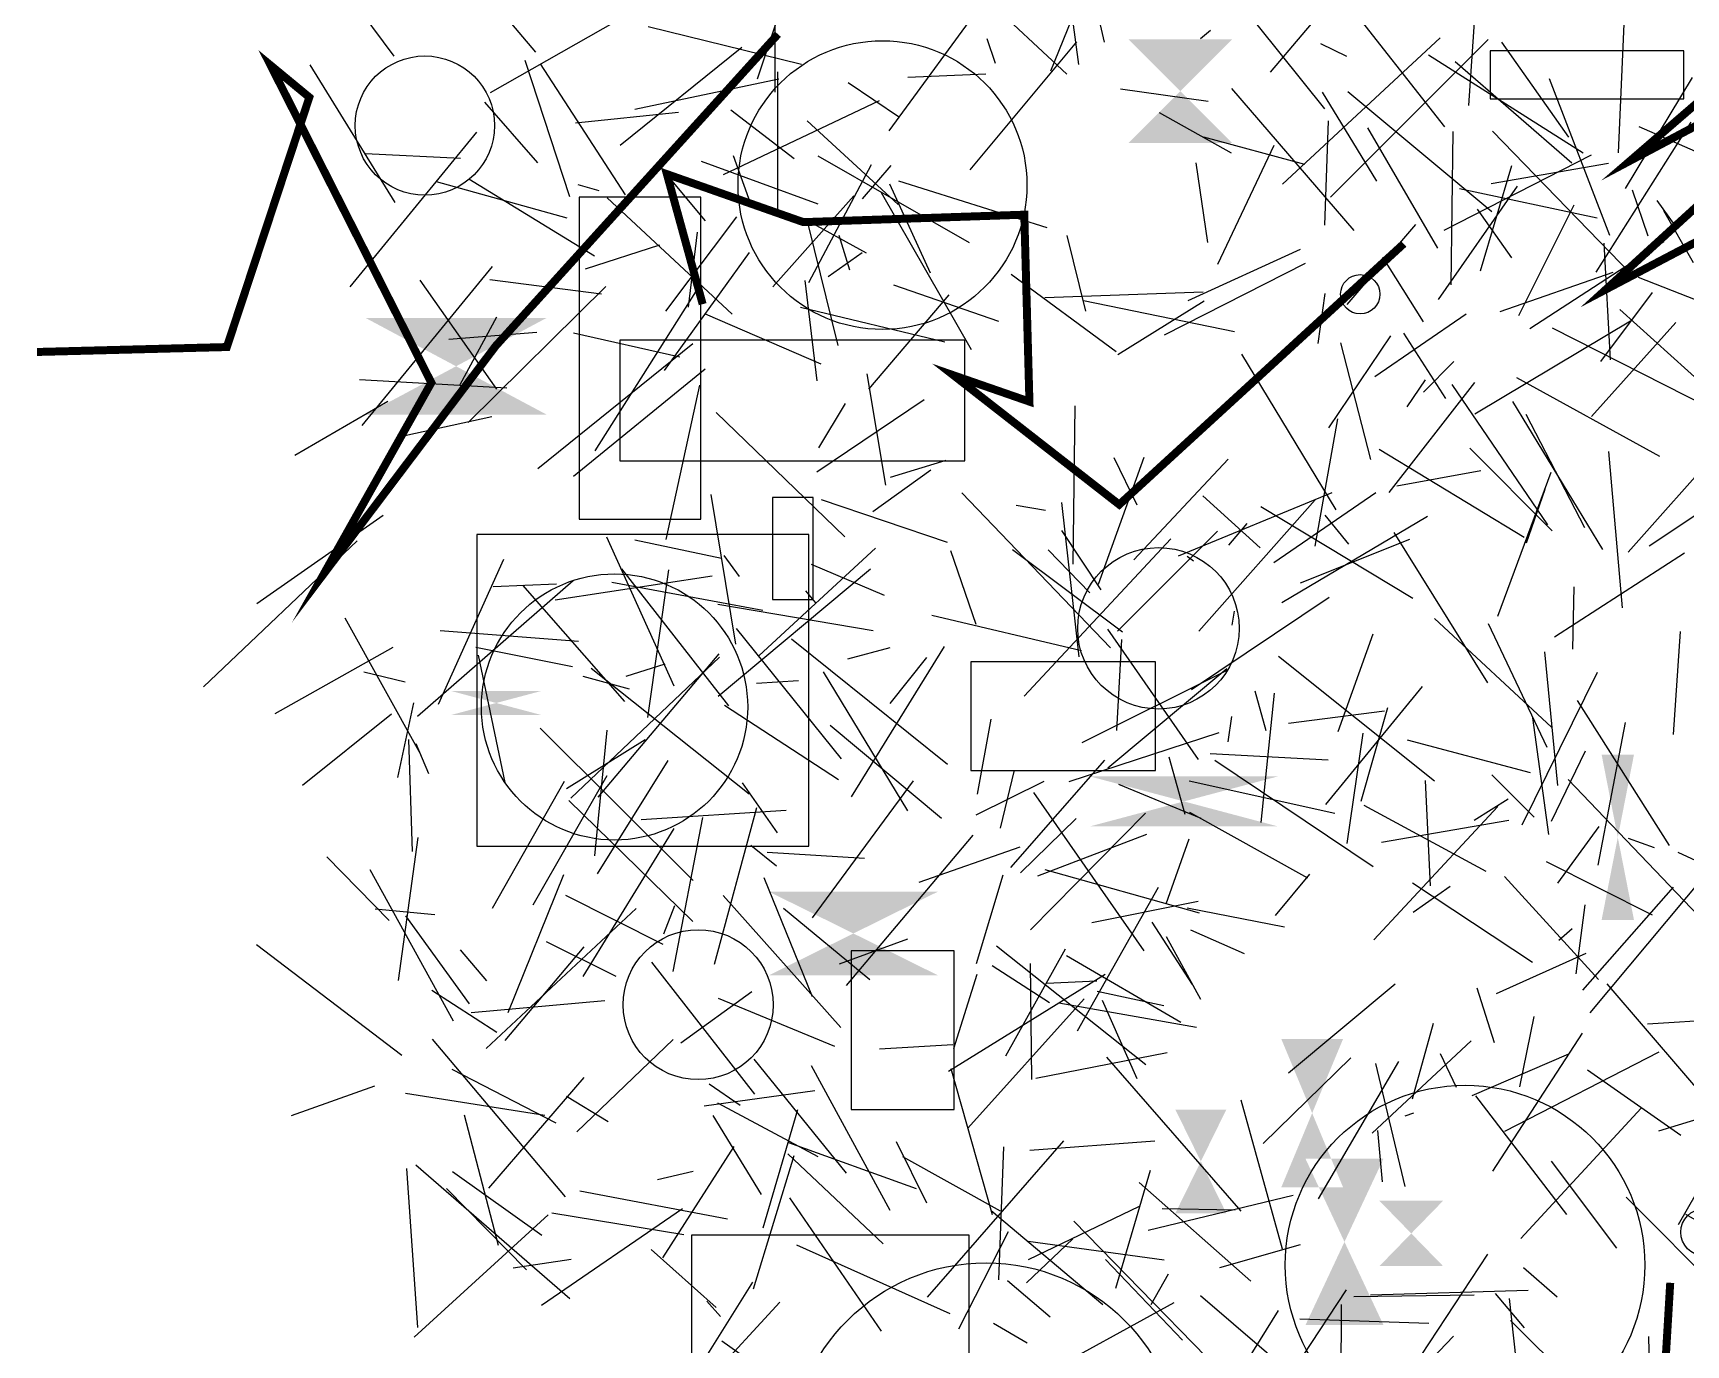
# Model space of a CAD drawing. Extents: x 39652501 to 39653363, y 39457785 to 39458687.
# Drawn here: x 39652506.5 to 39652610.1, y 39458325 to 39458407.3 of the extents above; entities that cross this region are included whole.
import ezdxf

# ---------------------------------------------------------------- set-up
doc = ezdxf.new("R2010")
doc.units = 0
doc.layers.get('0').update_dxf_attribs({"linetype": 'CONTINUOUS'})

msp = doc.modelspace()

# ---------------------------------------------------------------- linework, layer by layer
for p, q in [((39652570.3134, 39458404.9133), (39652573.7762, 39458413.4671)), ((39652562.5899, 39458412.8667), (39652571.3298, 39458404.7062)), ((39652573.6806, 39458406.7169), (39652572.2827, 39458412.7851)), ((39652587.4883, 39458402.5465), (39652580.2375, 39458411.5998)), ((39652590.1336, 39458412.0017), (39652584.0582, 39458404.8471)), ((39652533.8134, 39458411.0619), (39652538.0244, 39458406.0992)), ((39652553.0275, 39458411.1214), (39652553.0164, 39458403.5794)), ((39652572.071, 39458405.3212), (39652571.3222, 39458410.9908)), ((39652587.5027, 39458410.9543), (39652594.9871, 39458401.4031)), ((39652596.5133, 39458402.7394), (39652597.1165, 39458411.3532)), ((39652529.1524, 39458405.8441), (39652526.4029, 39458409.5538)), ((39652560.1772, 39458401.1506), (39652566.5686, 39458409.8813)), ((39652551.9327, 39458404.4307), (39652553.3898, 39458408.8191)), ((39652605.9056, 39458399.7735), (39652606.3147, 39458409.283)), ((39652543.1537, 39458408.088), (39652535.1778, 39458403.5476)), ((39652545.0844, 39458407.6957), (39652554.7024, 39458405.3313)), ((39652579.6989, 39458406.953), (39652580.3367, 39458407.4765)), ((39652550.9614, 39458406.3943), (39652543.3211, 39458400.2474)), ((39652565.2549, 39458398.7158), (39652571.955, 39458406.7418)), ((39652566.8434, 39458405.3905), (39652566.3222, 39458406.9301)), ((39652584.8377, 39458397.8215), (39652594.7232, 39458406.9973)), ((39652587.2201, 39458406.6392), (39652588.8602, 39458405.8355)), ((39652587.855, 39458396.9991), (39652597.7293, 39458406.8875)), ((39652602.7835, 39458400.7635), (39652598.5895, 39458406.72)), ((39652529.2264, 39458396.6691), (39652523.9016, 39458405.3007)), ((39652537.3421, 39458405.5871), (39652540.1609, 39458397.0379)), ((39652543.6656, 39458397.1429), (39652538.3415, 39458405.3671)), ((39652593.9901, 39458405.9343), (39652603.6783, 39458399.7798)), ((39652595.6612, 39458405.5021), (39652602.9788, 39458399.1567)), ((39652544.2543, 39458402.5156), (39652553.2749, 39458404.4172)), ((39652553.1837, 39458404.8527), (39652553.1841, 39458395.7944)), ((39652560.8352, 39458401.9867), (39652557.6219, 39458404.1782)), ((39652566.256, 39458404.7031), (39652561.3583, 39458404.5125)), ((39652601.5564, 39458404.4332), (39652605.3274, 39458394.6156)), ((39652606.3328, 39458397.5426), (39652610.5424, 39458404.5105)), ((39652574.6765, 39458403.7925), (39652580.1732, 39458403.0155)), ((39652581.644, 39458403.807), (39652589.3041, 39458394.9122)), ((39652590.7459, 39458397.9946), (39652587.3393, 39458403.5933)), ((39652597.9638, 39458396.0725), (39652588.945, 39458403.6001)), ((39652538.1615, 39458399.1448), (39652534.8444, 39458402.9555)), ((39652540.5185, 39458401.6658), (39652546.9923, 39458402.3239)), ((39652559.5634, 39458403.0314), (39652549.7802, 39458398.4015)), ((39652554.2382, 39458399.411), (39652550.2698, 39458402.4602)), ((39652581.6392, 39458399.7643), (39652577.1313, 39458402.2942)), ((39652534.3137, 39458401.0796), (39652526.3775, 39458391.3803)), ((39652555.0375, 39458401.7845), (39652560.7584, 39458396.5326)), ((39652587.4941, 39458395.2442), (39652587.7331, 39458401.7764)), ((39652590.1634, 39458401.35), (39652594.5483, 39458393.7936)), ((39652595.4098, 39458391.5001), (39652595.5426, 39458401.1176)), ((39652598.0023, 39458401.131), (39652606.6891, 39458392.1734)), ((39652610.4344, 39458401.7098), (39652604.4814, 39458392.2992)), ((39652607.1696, 39458401.4376), (39652616.3766, 39458397.3955)), ((39652579.8806, 39458400.7801), (39652586.212, 39458399.0772)), ((39652580.7861, 39458392.7892), (39652584.3136, 39458400.2529)), ((39652527.3597, 39458399.7352), (39652533.3162, 39458399.4422)), ((39652548.6741, 39458395.5243), (39652545.8391, 39458398.9303)), ((39652548.4078, 39458399.2498), (39652555.7209, 39458396.5862)), ((39652551.5852, 39458396.3851), (39652550.438, 39458399.5993)), ((39652555.149, 39458391.6507), (39652559.0901, 39458399.0585)), ((39652555.7243, 39458399.5935), (39652565.2101, 39458394.1669)), ((39652558.5176, 39458396.8994), (39652560.3098, 39458398.9922)), ((39652579.4086, 39458399.1458), (39652580.1484, 39458394.1606)), ((39652594.9633, 39458394.9224), (39652604.2119, 39458399.654)), ((39652599.1889, 39458398.9708), (39652597.2295, 39458392.3684)), ((39652597.922, 39458397.8574), (39652605.2791, 39458399.1256)), ((39652531.8039, 39458397.9839), (39652539.9837, 39458395.6981)), ((39652533.8355, 39458398.1583), (39652541.7093, 39458393.3142)), ((39652560.765, 39458398.0257), (39652570.0783, 39458395.1035)), ((39652540.6752, 39458397.7857), (39652541.9873, 39458397.4277)), ((39652542.5107, 39458396.9654), (39652550.3443, 39458389.6566)), ((39652557.9712, 39458397.091), (39652552.8949, 39458391.3727)), ((39652565.353, 39458387.4316), (39652559.7045, 39458397.2755)), ((39652562.7759, 39458392.2258), (39652560.2187, 39458397.8173)), ((39652599.5527, 39458397.6947), (39652594.6017, 39458390.5763)), ((39652595.9366, 39458397.5523), (39652604.5648, 39458395.7133)), ((39652607.7511, 39458394.5453), (39652606.7691, 39458397.4346)), ((39652599.2192, 39458393.188), (39652597.0596, 39458396.2374)), ((39652603.0915, 39458396.4932), (39652599.6298, 39458389.5554)), ((39652609.4424, 39458395.2187), (39652608.3149, 39458396.7915)), ((39652608.7297, 39458396.1655), (39652610.5845, 39458392.8996)), ((39652550.6143, 39458395.7766), (39652546.1715, 39458389.8489)), ((39652548.1584, 39458394.802), (39652547.5942, 39458390.1021)), ((39652558.7627, 39458393.4922), (39652554.8095, 39458395.663)), ((39652556.9878, 39458387.7075), (39652555.1379, 39458395.2392)), ((39652588.8902, 39458390.2684), (39652593.1993, 39458395.2835)), ((39652545.799, 39458393.98), (39652541.1288, 39458392.4752)), ((39652557.7294, 39458392.4147), (39652557.0608, 39458394.5863)), ((39652571.3285, 39458394.5968), (39652572.4883, 39458389.8495)), ((39652578.9213, 39458390.5275), (39652585.962, 39458393.7474)), ((39652600.3462, 39458388.768), (39652608.7501, 39458394.2195)), ((39652604.9871, 39458394.1205), (39652605.3826, 39458386.8018)), ((39652546.1129, 39458386.1279), (39652551.4337, 39458393.5377)), ((39652556.3548, 39458392.0197), (39652558.5026, 39458393.5402)), ((39652577.439, 39458388.3706), (39652586.2835, 39458392.8644)), ((39652591.115, 39458393.2285), (39652593.6613, 39458389.1732)), ((39652607.7444, 39458393.35), (39652607.8499, 39458393.4301)), ((39652535.3124, 39458392.6438), (39652527.1313, 39458382.6737)), ((39652535.5994, 39458384.9713), (39652530.7843, 39458391.7855)), ((39652535.1543, 39458391.8387), (39652542.1668, 39458390.9375)), ((39652555.6748, 39458385.4847), (39652554.9198, 39458391.7757)), ((39652567.8281, 39458392.1756), (39652574.4101, 39458387.3258)), ((39652605.5422, 39458392.2766), (39652598.4632, 39458389.8125)), ((39652614.7999, 39458388.9685), (39652607.1455, 39458391.9714)), ((39652542.4294, 39458391.3952), (39652533.7922, 39458382.865)), ((39652548.0546, 39458391.0655), (39652541.7357, 39458381.0888)), ((39652563.9193, 39458390.8858), (39652558.8927, 39458384.9557)), ((39652567.0515, 39458389.2084), (39652560.4843, 39458391.4919)), ((39652569.9462, 39458390.7098), (39652579.8687, 39458391.0551)), ((39652587.0783, 39458387.8311), (39652587.522, 39458390.9694)), ((39652604.7987, 39458386.6964), (39652608.0249, 39458391.0283)), ((39652555.916, 39458386.5323), (39652548.6703, 39458389.6566)), ((39652554.6376, 39458390.1022), (39652563.6782, 39458387.9258)), ((39652572.3628, 39458390.53), (39652581.8413, 39458388.569)), ((39652574.5169, 39458387.1406), (39652579.9324, 39458390.4953)), ((39652596.361, 39458389.6713), (39652590.6224, 39458385.7262)), ((39652615.2411, 39458381.5954), (39652605.9886, 39458389.9621)), ((39652533.2991, 39458385.2608), (39652535.5978, 39458389.4995)), ((39652596.8872, 39458383.4135), (39652606.7668, 39458389.2985)), ((39652601.7357, 39458388.7979), (39652611.5785, 39458383.8063)), ((39652604.2128, 39458383.2534), (39652609.4928, 39458389.1422)), ((39652538.0938, 39458388.524), (39652532.593, 39458388.072)), ((39652538.1644, 39458379.9915), (39652547.8884, 39458387.8334)), ((39652547.0631, 39458386.963), (39652540.3965, 39458388.4699)), ((39652591.6019, 39458388.2967), (39652587.7137, 39458382.5462)), ((39652588.4678, 39458387.8609), (39652590.3504, 39458380.5561)), ((39652595.0705, 39458384.3744), (39652592.4545, 39458388.4675)), ((39652588.2044, 39458377.3939), (39652582.3015, 39458387.1573)), ((39652595.5713, 39458386.7021), (39652593.6853, 39458384.772)), ((39652536.229, 39458385.0222), (39652526.9851, 39458385.5496)), ((39652540.4007, 39458379.5084), (39652548.6485, 39458386.2278)), ((39652559.9753, 39458378.9344), (39652558.8093, 39458385.9304)), ((39652593.7916, 39458385.5558), (39652592.635, 39458383.8481)), ((39652608.4922, 39458380.7418), (39652599.5328, 39458385.6742)), ((39652546.2138, 39458375.5331), (39652548.3281, 39458385.2186)), ((39652596.8834, 39458385.388), (39652591.505, 39458378.4749)), ((39652601.4627, 39458376.4461), (39652595.4654, 39458385.2557)), ((39652615.1416, 39458384.4738), (39652606.5008, 39458374.7454)), ((39652528.7592, 39458384.1956), (39652522.9353, 39458380.8001)), ((39652557.4079, 39458375.692), (39652549.3373, 39458383.4893)), ((39652555.6526, 39458379.7857), (39652562.3903, 39458384.3082)), ((39652557.429, 39458384.0549), (39652555.7499, 39458381.2804)), ((39652571.8259, 39458383.9251), (39652571.6965, 39458373.9834)), ((39652599.2533, 39458384.1906), (39652604.8952, 39458374.9131)), ((39652600.1016, 39458383.4023), (39652603.7711, 39458376.286)), ((39652535.2773, 39458383.2223), (39652529.8217, 39458382.0354)), ((39652588.2784, 39458383.1008), (39652586.8758, 39458375.1062)), ((39652563.74, 39458380.4776), (39652560.2592, 39458379.4116)), ((39652576.1481, 39458380.6852), (39652573.2882, 39458372.7169)), ((39652574.265, 39458380.6714), (39652575.7193, 39458377.7021)), ((39652575.5195, 39458374.25), (39652581.4354, 39458380.5788)), ((39652590.8987, 39458381.207), (39652599.997, 39458375.6715)), ((39652596.5868, 39458381.2545), (39652601.7374, 39458376.0768)), ((39652606.1458, 39458371.2406), (39652605.2845, 39458381.0498)), ((39652607.8203, 39458375.1267), (39652615.8135, 39458380.4795)), ((39652559.1592, 39458377.2932), (39652562.7914, 39458379.8973)), ((39652597.2631, 39458379.8426), (39652592.008, 39458378.8829)), ((39652598.3368, 39458370.7294), (39652601.6843, 39458379.7512)), ((39652549.0043, 39458378.3505), (39652550.5644, 39458368.9808)), ((39652574.0613, 39458368.7436), (39652564.7514, 39458378.4657)), ((39652587.9391, 39458378.4555), (39652578.3002, 39458374.4897)), ((39652583.4376, 39458375.0077), (39652579.844, 39458378.2626)), ((39652584.2931, 39458374.0827), (39652590.6976, 39458378.4782)), ((39652601.2887, 39458378.67), (39652600.1137, 39458375.3024)), ((39652563.8448, 39458375.3493), (39652555.9532, 39458378.0171)), ((39652569.9837, 39458377.3493), (39652568.1387, 39458377.6658)), ((39652572.1032, 39458368.1671), (39652571.0038, 39458377.8593)), ((39652579.5884, 39458369.7769), (39652586.895, 39458378.0212)), ((39652593.0192, 39458371.8412), (39652583.4916, 39458377.5751)), ((39652528.4656, 39458377.031), (39652520.5437, 39458371.4987)), ((39652582.5985, 39458376.5322), (39652581.4612, 39458375.1696)), ((39652584.7997, 39458371.5884), (39652593.9368, 39458376.993)), ((39652587.4984, 39458377.0557), (39652588.9778, 39458375.2363)), ((39652526.8439, 39458375.4497), (39652517.2016, 39458366.2942)), ((39652546.7035, 39458366.3301), (39652542.5001, 39458375.6715)), ((39652544.2399, 39458375.5053), (39652549.6807, 39458374.3614)), ((39652577.8437, 39458375.5718), (39652568.6416, 39458365.702)), ((39652573.4773, 39458372.3744), (39652571.0161, 39458376.1008)), ((39652580.7567, 39458376.0654), (39652574.4996, 39458369.7912)), ((39652585.9686, 39458372.8245), (39652592.831, 39458375.5507)), ((39652591.8287, 39458375.9759), (39652597.6893, 39458366.5564)), ((39652536.0189, 39458374.2877), (39652531.9253, 39458365.1973)), ((39652549.8295, 39458374.5272), (39652550.7939, 39458373.2097)), ((39652552.0442, 39458368.2533), (39652559.3392, 39458374.9916)), ((39652565.638, 39458370.2049), (39652564.048, 39458374.8323)), ((39652574.8158, 39458369.7323), (39652567.9166, 39458374.8826)), ((39652570.1524, 39458374.8949), (39652572.7718, 39458372.1966)), ((39652578.8689, 39458374.4892), (39652579.2705, 39458374.1922)), ((39652601.889, 39458369.4381), (39652610.0383, 39458374.7058)), ((39652539.253, 39458371.7532), (39652549.0912, 39458373.2592)), ((39652550.1385, 39458365.1126), (39652543.4386, 39458373.6879)), ((39652546.3537, 39458373.6255), (39652545.0502, 39458364.3783)), ((39652549.4796, 39458365.7003), (39652559.012, 39458373.6977)), ((39652559.8946, 39458372.0321), (39652555.3157, 39458373.977)), ((39652540.3897, 39458372.9385), (39652530.6148, 39458364.4436)), ((39652539.3323, 39458372.73), (39652535.359, 39458372.5632)), ((39652537.2157, 39458372.6803), (39652543.5884, 39458365.3823)), ((39652542.8057, 39458372.8505), (39652552.2726, 39458371.1025)), ((39652555.5854, 39458371.5535), (39652554.9663, 39458372.3134)), ((39652603.0934, 39458372.5628), (39652603.0191, 39458368.6559)), ((39652549.4493, 39458371.4831), (39652559.182, 39458369.8288)), ((39652579.127, 39458366.1233), (39652587.7562, 39458371.916)), ((39652581.8155, 39458371.0378), (39652581.6745, 39458370.1694)), ((39652530.8427, 39458362.055), (39652526.0923, 39458370.5946)), ((39652557.1949, 39458361.7877), (39652550.62, 39458369.9562)), ((39652572.244, 39458368.5562), (39652562.868, 39458370.7628)), ((39652594.3765, 39458370.58), (39652601.6931, 39458363.7716)), ((39652597.7288, 39458370.2685), (39652601.4167, 39458362.5154)), ((39652532.0553, 39458369.8202), (39652540.7056, 39458369.165)), ((39652563.8332, 39458361.4301), (39652554.0669, 39458369.2769)), ((39652579.585, 39458361.7382), (39652573.8975, 39458369.918)), ((39652574.7533, 39458369.2634), (39652574.4344, 39458363.5562)), ((39652588.3226, 39458363.4946), (39652590.5273, 39458369.6205)), ((39652609.7639, 39458369.7757), (39652609.3241, 39458363.3162)), ((39652529.0803, 39458368.7658), (39652521.6801, 39458364.6044)), ((39652534.2815, 39458368.7844), (39652540.343, 39458367.5694)), ((39652536.1117, 39458360.2926), (39652534.4435, 39458368.2748)), ((39652549.5512, 39458368.1457), (39652540.2436, 39458359.3208)), ((39652549.5176, 39458368.3702), (39652541.9287, 39458359.3823)), ((39652557.5972, 39458368.0504), (39652560.2489, 39458368.771)), ((39652557.8308, 39458359.4051), (39652563.6564, 39458368.8193)), ((39652560.2483, 39458365.2426), (39652562.5401, 39458368.1276)), ((39652594.3779, 39458360.3833), (39652584.5869, 39458368.2022)), ((39652602.1067, 39458360.1014), (39652601.2898, 39458368.4866)), ((39652527.2505, 39458367.2444), (39652529.844, 39458366.6194)), ((39652540.9924, 39458366.968), (39652543.8821, 39458366.1727)), ((39652541.5028, 39458367.4599), (39652551.4083, 39458359.5784)), ((39652543.7131, 39458366.9728), (39652546.1459, 39458367.7321)), ((39652561.3614, 39458358.5239), (39652556.0773, 39458367.2456)), ((39652581.4387, 39458367.3513), (39652572.2659, 39458362.7739)), ((39652581.3604, 39458367.4311), (39652573.8839, 39458361.1968)), ((39652599.8598, 39458357.6431), (39652604.5798, 39458367.2135)), ((39652551.8779, 39458366.5283), (39652554.511, 39458366.6856)), ((39652583.8159, 39458363.5368), (39652583.1212, 39458366.0213)), ((39652583.5083, 39458357.794), (39652584.3452, 39458365.9063)), ((39652587.5608, 39458358.9221), (39652593.6154, 39458366.3103)), ((39652530.3712, 39458365.2896), (39652529.3687, 39458360.6004)), ((39652557.007, 39458360.4727), (39652549.8586, 39458365.122)), ((39652591.238, 39458364.7695), (39652585.2154, 39458364.0018)), ((39652591.4317, 39458364.983), (39652589.754, 39458359.0968)), ((39652609.0939, 39458356.3524), (39652603.3261, 39458365.4408)), ((39652529.0048, 39458364.5744), (39652523.4178, 39458360.1072)), ((39652547.9036, 39458354.1588), (39652538.3161, 39458363.7073)), ((39652556.4956, 39458363.885), (39652563.4719, 39458358.0566)), ((39652565.7197, 39458359.5612), (39652566.5829, 39458364.2602)), ((39652581.4363, 39458362.8496), (39652581.6669, 39458364.4313)), ((39652600.513, 39458364.3578), (39652601.5107, 39458357.0272)), ((39652604.6199, 39458355.1136), (39652606.3491, 39458364.0532)), ((39652530.0521, 39458362.9899), (39652530.2946, 39458355.9807)), ((39652530.5274, 39458362.7414), (39652531.3053, 39458360.8659)), ((39652544.8964, 39458362.9749), (39652539.9704, 39458359.9081)), ((39652541.7397, 39458355.6917), (39652542.5066, 39458363.5786)), ((39652571.4688, 39458360.353), (39652580.8613, 39458363.4267)), ((39652588.8984, 39458356.4636), (39652589.8864, 39458363.382)), ((39652592.6631, 39458362.9675), (39652600.3615, 39458360.9304)), ((39652546.3123, 39458361.6768), (39652541.8797, 39458354.5737)), ((39652567.8151, 39458354.9685), (39652573.7099, 39458361.7006)), ((39652577.7139, 39458361.91), (39652578.7103, 39458358.3134)), ((39652587.7021, 39458361.6997), (39652580.307, 39458362.1025)), ((39652590.5229, 39458355.0138), (39652580.6045, 39458361.6832)), ((39652601.7093, 39458357.8815), (39652603.8338, 39458362.2898)), ((39652542.4991, 39458360.7232), (39652537.8446, 39458352.6134)), ((39652568.017, 39458361.0626), (39652567.1372, 39458357.4326)), ((39652600.6106, 39458358.126), (39652597.9706, 39458360.7731)), ((39652535.3283, 39458352.4097), (39652539.8295, 39458360.3859)), ((39652553.1933, 39458357.1306), (39652550.9962, 39458360.273)), ((39652555.3835, 39458351.8176), (39652561.7197, 39458360.3962)), ((39652565.6355, 39458358.2622), (39652569.9112, 39458360.3887)), ((39652576.1803, 39458349.7319), (39652569.2513, 39458359.6695)), ((39652574.5606, 39458360.1851), (39652579.7313, 39458358.0535)), ((39652578.9881, 39458360.4063), (39652588.1258, 39458358.3654)), ((39652593.7738, 39458360.4282), (39652594.0938, 39458353.8237)), ((39652602.7541, 39458360.4765), (39652610.9057, 39458351.9385)), ((39652540.1176, 39458359.1629), (39652547.8749, 39458351.5863)), ((39652544.6499, 39458357.9763), (39652553.7323, 39458358.5542)), ((39652551.8668, 39458358.7181), (39652549.2211, 39458348.8846)), ((39652589.9442, 39458358.875), (39652597.5879, 39458354.7408)), ((39652598.3473, 39458358.7886), (39652590.5586, 39458350.4279)), ((39652598.9813, 39458359.2535), (39652596.8486, 39458357.9044)), ((39652548.4934, 39458358.1077), (39652546.6227, 39458348.4508)), ((39652571.9095, 39458358.0323), (39652568.4149, 39458354.6296)), ((39652569.0369, 39458351.0684), (39652576.2532, 39458358.3825)), ((39652579.0049, 39458358.4338), (39652586.3988, 39458354.3094)), ((39652591.0472, 39458356.5642), (39652599.0277, 39458357.9362)), ((39652602.1062, 39458353.9923), (39652604.6935, 39458357.5474)), ((39652529.4364, 39458347.8755), (39652530.659, 39458356.8451)), ((39652546.6982, 39458357.4184), (39652540.9873, 39458348.1312)), ((39652565.4409, 39458356.9921), (39652557.4868, 39458347.5667)), ((39652569.4997, 39458354.4466), (39652576.3363, 39458357.0529)), ((39652577.5414, 39458352.697), (39652578.9961, 39458356.7739)), ((39652608.1596, 39458356.2088), (39652606.5193, 39458356.7761)), ((39652528.8452, 39458351.6429), (39652524.9459, 39458355.6375)), ((39652553.1328, 39458355.0544), (39652551.5167, 39458356.35)), ((39652558.6498, 39458355.5349), (39652552.5377, 39458355.9156)), ((39652562.0602, 39458354.0381), (39652568.3981, 39458356.2565)), ((39652609.6221, 39458355.9284), (39652617.011, 39458352.5174)), ((39652532.8848, 39458345.328), (39652527.6671, 39458354.8202)), ((39652539.7653, 39458354.5156), (39652536.2882, 39458345.8495)), ((39652565.6649, 39458348.9425), (39652567.3428, 39458354.497)), ((39652579.6484, 39458352.1022), (39652569.9588, 39458354.8199)), ((39652584.4089, 39458351.9612), (39652586.5555, 39458354.5483)), ((39652598.7535, 39458354.3956), (39652604.6552, 39458347.9485)), ((39652601.3589, 39458355.3473), (39652608.0187, 39458352.0069)), ((39652604.1229, 39458345.8508), (39652611.3548, 39458354.5051)), ((39652552.3248, 39458354.3331), (39652555.3624, 39458346.8866)), ((39652571.9922, 39458344.7246), (39652577.0667, 39458353.734)), ((39652600.5024, 39458349.0148), (39652592.9977, 39458353.9802)), ((39652595.3411, 39458353.7793), (39652593.0231, 39458352.1537)), ((39652609.3285, 39458353.7244), (39652603.6447, 39458347.2834)), ((39652527.9777, 39458352.3823), (39652531.7106, 39458352.0117)), ((39652534.9197, 39458343.6198), (39652544.3398, 39458352.4049)), ((39652546.022, 39458350.1491), (39652539.9226, 39458353.2072)), ((39652546.0576, 39458350.7976), (39652546.7528, 39458352.5828)), ((39652557.1598, 39458344.9252), (39652549.7726, 39458353.2169)), ((39652558.9689, 39458347.9133), (39652553.5613, 39458352.4006)), ((39652572.8852, 39458351.522), (39652579.5475, 39458352.8464)), ((39652584.9713, 39458351.2209), (39652578.8702, 39458352.4185)), ((39652603.253, 39458348.2893), (39652603.802, 39458352.6208)), ((39652529.8761, 39458351.9392), (39652533.8645, 39458346.4221)), ((39652579.2043, 39458347.6245), (39652576.6641, 39458351.5306)), ((39652543.0715, 39458348.1339), (39652538.7189, 39458350.3054)), ((39652561.3321, 39458350.4812), (39652557.0574, 39458348.9017)), ((39652579.7157, 39458346.6926), (39652577.5635, 39458350.6296)), ((39652582.4605, 39458349.5489), (39652579.1032, 39458351.0431)), ((39652602.1509, 39458350.4165), (39652602.9917, 39458351.1355)), ((39652529.6493, 39458343.1772), (39652520.5317, 39458350.1258)), ((39652533.3029, 39458349.8018), (39652534.9394, 39458347.8688)), ((39652541.0553, 39458349.9828), (39652536.0909, 39458344.1186)), ((39652566.9188, 39458350.0538), (39652576.282, 39458342.6196)), ((39652571.2251, 39458349.843), (39652567.4865, 39458343.136)), ((39652571.3116, 39458349.4429), (39652578.4758, 39458345.266)), ((39652603.8437, 39458349.5743), (39652598.2254, 39458347.0407)), ((39652545.2876, 39458349.0257), (39652551.7463, 39458340.7534)), ((39652573.7335, 39458348.2535), (39652563.9108, 39458342.1856)), ((39652565.6879, 39458348.257), (39652564.2203, 39458343.5905)), ((39652570.2427, 39458346.4768), (39652566.6405, 39458348.7968)), ((39652569.1315, 39458341.6668), (39652569.0556, 39458348.9476)), ((39652531.5175, 39458347.2767), (39652535.5993, 39458344.6505)), ((39652547.1322, 39458343.9811), (39652551.5712, 39458347.1949)), ((39652573.1966, 39458347.8494), (39652570.0475, 39458347.6842)), ((39652577.4126, 39458346.2927), (39652573.2321, 39458347.1964)), ((39652591.8926, 39458347.6455), (39652585.2209, 39458342.0609)), ((39652597.0237, 39458347.4237), (39652598.109, 39458344.0016)), ((39652605.1783, 39458347.6666), (39652612.6078, 39458338.982)), ((39652533.9859, 39458345.8647), (39652542.3604, 39458346.629)), ((39652549.4618, 39458346.7736), (39652556.7524, 39458343.7575)), ((39652565.115, 39458338.6151), (39652572.4179, 39458346.7406)), ((39652570.8142, 39458346.4727), (39652579.4483, 39458344.9469)), ((39652575.7352, 39458341.7172), (39652573.5581, 39458346.6196)), ((39652592.9822, 39458340.4639), (39652594.3095, 39458345.2135)), ((39652600.5851, 39458345.6285), (39652599.6999, 39458341.2192)), ((39652617.4029, 39458345.7331), (39652607.7083, 39458345.1486)), ((39652539.897, 39458334.3257), (39652531.5584, 39458344.2039)), ((39652540.603, 39458338.3844), (39652546.6511, 39458344.1754)), ((39652596.658, 39458344.1063), (39652590.4526, 39458338.3062)), ((39652603.6231, 39458344.5797), (39652598.0098, 39458335.9275)), ((39652559.5759, 39458343.5971), (39652564.1741, 39458343.859)), ((39652569.3843, 39458341.7516), (39652577.6168, 39458343.3667)), ((39652573.806, 39458343.0743), (39652582.2341, 39458333.4178)), ((39652589.131, 39458343.0413), (39652583.6392, 39458337.6529)), ((39652595.7448, 39458341.1641), (39652594.7518, 39458343.2812)), ((39652596.7214, 39458340.6711), (39652602.7954, 39458343.2923)), ((39652608.4345, 39458343.3901), (39652598.7654, 39458338.4103)), ((39652532.7771, 39458342.3259), (39652539.2905, 39458338.9664)), ((39652551.7092, 39458342.9392), (39652557.4956, 39458335.8014)), ((39652560.2589, 39458333.4592), (39652555.3136, 39458342.535)), ((39652564.05, 39458342.3556), (39652566.6385, 39458333.2129)), ((39652592.1128, 39458342.8106), (39652587.0714, 39458334.1843)), ((39652590.6719, 39458342.681), (39652592.5129, 39458334.9713)), ((39652603.9533, 39458342.2879), (39652609.8107, 39458338.18)), ((39652527.9191, 39458341.2577), (39652522.696, 39458339.3911)), ((39652541.0592, 39458341.8075), (39652535.0712, 39458334.8581)), ((39652555.5248, 39458340.9534), (39652548.5919, 39458340.0034)), ((39652548.912, 39458341.4069), (39652550.8526, 39458340.0683)), ((39652616.6291, 39458340.975), (39652608.4148, 39458338.4282)), ((39652538.6042, 39458339.4092), (39652529.8671, 39458340.8045)), ((39652539.9614, 39458340.6283), (39652542.5812, 39458339.0347)), ((39652549.4378, 39458340.2016), (39652555.7075, 39458336.8529)), ((39652584.8367, 39458331.036), (39652582.2534, 39458340.3784)), ((39652596.9358, 39458340.6581), (39652602.6377, 39458333.2054)), ((39652533.5519, 39458339.4594), (39652535.6757, 39458331.296)), ((39652552.1951, 39458334.4705), (39652549.1496, 39458339.4139)), ((39652552.284, 39458332.3713), (39652554.4563, 39458339.8023)), ((39652593.0519, 39458339.5559), (39652592.5131, 39458339.3659)), ((39652607.3296, 39458339.8672), (39652599.7851, 39458331.7105)), ((39652562.599, 39458328.0314), (39652571.1381, 39458337.8248)), ((39652590.7978, 39458338.4746), (39652591.0817, 39458335.2669)), ((39652613.0831, 39458338.5927), (39652609.64, 39458332.5558)), ((39652550.4456, 39458337.4628), (39652545.9797, 39458330.4935)), ((39652554.2084, 39458336.8928), (39652551.6579, 39458328.5208)), ((39652559.8023, 39458331.368), (39652553.835, 39458337.0141)), ((39652553.8729, 39458337.7139), (39652561.8819, 39458334.8289)), ((39652560.6323, 39458337.7883), (39652562.5189, 39458333.945)), ((39652567.1682, 39458333.4188), (39652561.0516, 39458336.8176)), ((39652567.3614, 39458337.4446), (39652567.0442, 39458329.1081)), ((39652576.8402, 39458337.7991), (39652569.0007, 39458337.2184)), ((39652529.9266, 39458336.1003), (39652530.6331, 39458326.1195)), ((39652530.5293, 39458336.3308), (39652540.182, 39458327.9328)), ((39652538.4162, 39458331.8933), (39652532.8242, 39458335.8861)), ((39652545.6577, 39458335.3948), (39652547.9037, 39458335.9256)), ((39652576.5446, 39458335.9623), (39652574.3752, 39458328.5641)), ((39652605.7911, 39458331.0874), (39652601.6911, 39458336.5496)), ((39652532.4398, 39458334.833), (39652537.4613, 39458329.7366)), ((39652582.8537, 39458329.0317), (39652575.8566, 39458335.2245)), ((39652540.7977, 39458334.6938), (39652550.0502, 39458332.93)), ((39652559.7076, 39458325.8875), (39652553.957, 39458334.247)), ((39652568.9244, 39458330.3816), (39652575.8844, 39458333.7257)), ((39652576.4278, 39458332.2239), (39652585.5055, 39458334.4305)), ((39652606.3847, 39458334.302), (39652612.5158, 39458328.1336)), ((39652538.8055, 39458333.1933), (39652530.4167, 39458325.5132)), ((39652538.3936, 39458327.5263), (39652547.2362, 39458333.5804)), ((39652539.0516, 39458333.323), (39652547.3148, 39458331.9446)), ((39652566.5771, 39458333.4657), (39652573.5696, 39458327.5595)), ((39652571.7624, 39458332.7929), (39652580.0764, 39458324.2569)), ((39652581.8693, 39458333.4736), (39652577.2893, 39458333.5661)), ((39652610.1047, 39458333.2202), (39652619.386, 39458327.9425)), ((39652564.5445, 39458326.0339), (39652567.6766, 39458332.1323)), ((39652571.7033, 39458331.6814), (39652568.7975, 39458328.9159)), ((39652545.278, 39458331.0188), (39652549.3502, 39458327.3829)), ((39652554.3804, 39458331.3155), (39652563.9817, 39458327.0033)), ((39652568.8989, 39458331.526), (39652577.4331, 39458330.3569)), ((39652585.9522, 39458331.2993), (39652580.9022, 39458329.8727)), ((39652597.6956, 39458330.7158), (39652591.2149, 39458320.8934)), ((39652536.6216, 39458329.8721), (39652540.2473, 39458330.4048)), ((39652573.7556, 39458330.3892), (39652578.5706, 39458325.3334)), ((39652602.0538, 39458328.0326), (39652599.9516, 39458329.8575)), ((39652546.2623, 39458320.3761), (39652551.636, 39458328.9572)), ((39652570.2744, 39458326.7767), (39652567.5955, 39458329.0458)), ((39652576.608, 39458327.5665), (39652577.6928, 39458329.4828)), ((39652588.8306, 39458328.4805), (39652586.0469, 39458324.2628)), ((39652547.3101, 39458321.1802), (39652553.3402, 39458327.7194)), ((39652549.6247, 39458326.8181), (39652548.7637, 39458327.7751)), ((39652569.3791, 39458322.9186), (39652578.0535, 39458327.6917)), ((39652588.8542, 39458320.2623), (39652579.7013, 39458328.1104)), ((39652588.5249, 39458322.3705), (39652588.5299, 39458327.568)), ((39652596.8454, 39458328.1507), (39652589.311, 39458328.0498)), ((39652590.3518, 39458328.1631), (39652600.2464, 39458328.4732)), ((39652600.0054, 39458326.1102), (39652598.1841, 39458328.2469)), ((39652599.0413, 39458327.937), (39652600.0931, 39458318.5179)), ((39652584.5776, 39458327.1838), (39652580.5751, 39458320.7761)), ((39652594.017, 39458326.384), (39652585.9269, 39458326.6535)), ((39652603.2453, 39458322.4742), (39652599.1271, 39458326.5695)), ((39652568.835, 39458325.1316), (39652566.7251, 39458326.3812)), ((39652590.6454, 39458320.4458), (39652595.5623, 39458325.5726)), ((39652607.7876, 39458325.5609), (39652607.876, 39458321.5779)), ((39652558.2489, 39458319.2328), (39652549.7019, 39458325.2621))]:
    msp.add_line(p, q)
at = {"const_width": 0.5}
for points in [[(39652632.7184, 39458410.1761), (39652631.2684, 39458403.9329), (39652629.8377, 39458388.3925), (39652619.754, 39458398.9219), (39652605.1097, 39458391.2145), (39652624.0832, 39458408.5411), (39652606.6437, 39458399.2925), (39652611.0312, 39458403.0847)], [(39652553.2174, 39458407.219), (39652535.5232, 39458387.6666), (39652524.7804, 39458373.4279), (39652531.4921, 39458385.3675), (39652521.4166, 39458405.2671), (39652523.8444, 39458403.2624), (39652518.674, 39458387.6019), (39652506.7782, 39458387.293)], [(39652592.435, 39458394.0758), (39652574.6084, 39458377.7241), (39652564.2163, 39458385.8336), (39652568.9785, 39458384.1796), (39652568.6561, 39458395.9016), (39652554.8107, 39458395.4342), (39652546.256, 39458398.4452), (39652548.4983, 39458390.2903)], [(39652609.1425, 39458328.926), (39652608.5747, 39458319.4183), (39652591.217, 39458308.5299), (39652607.831, 39458302.77), (39652605.0977, 39458305.5412), (39652588.827, 39458296.6262), (39652600.7686, 39458298.6215), (39652597.2718, 39458297.1954)]]:
    msp.add_lwpolyline(points, dxfattribs=at)
for centre, radius in [((39652559.7696, 39458397.7579), 9.0553), ((39652531.0859, 39458401.4907), 4.3652), ((39652589.7164, 39458390.9121), 1.2318), ((39652577.0646, 39458369.9631), 5.062), ((39652542.9749, 39458365.0336), 8.3438), ((39652548.2156, 39458346.3638), 4.6994), ((39652596.2835, 39458330.0394), 11.2703), ((39652611.2615, 39458332.1004), 1.4631), ((39652566.2574, 39458317.926), 12.2509)]:
    msp.add_circle(centre, radius)
for points in [[(39652575.1845, 39458400.4028), (39652581.6849, 39458400.4028), (39652581.6849, 39458406.9024), (39652575.1845, 39458406.9024)], [(39652527.3577, 39458383.3601), (39652538.7277, 39458383.3601), (39652538.7277, 39458389.4328), (39652527.3577, 39458389.4328)], [(39652532.7031, 39458364.5227), (39652538.4124, 39458364.5227), (39652538.4124, 39458366.0428), (39652532.7031, 39458366.0428)], [(39652604.8424, 39458351.6799), (39652606.8705, 39458351.6799), (39652606.8705, 39458362.0422), (39652604.8424, 39458362.0422)], [(39652572.766, 39458357.5438), (39652584.5565, 39458357.5438), (39652584.5565, 39458360.6786), (39652572.766, 39458360.6786)], [(39652552.6459, 39458348.2046), (39652563.2469, 39458348.2046), (39652563.2469, 39458353.455), (39652552.6459, 39458353.455)], [(39652584.7612, 39458334.9057), (39652588.6398, 39458334.9057), (39652588.6398, 39458344.2227), (39652584.7612, 39458344.2227)], [(39652578.1268, 39458333.2888), (39652581.3185, 39458333.2888), (39652581.3185, 39458339.7843), (39652578.1268, 39458339.7843)], [(39652586.2805, 39458326.2743), (39652591.17, 39458326.2743), (39652591.17, 39458336.7078), (39652586.2805, 39458336.7078)], [(39652590.917, 39458329.9725), (39652594.9051, 39458329.9725), (39652594.9051, 39458334.0673), (39652590.917, 39458334.0673)]]:
    msp.add_solid(points)
for points in [[(39652597.8552, 39458403.1753), (39652609.9892, 39458403.1753), (39652609.9892, 39458406.1709), (39652597.8552, 39458406.1709)], [(39652540.7525, 39458376.8066), (39652548.3827, 39458376.8066), (39652548.3827, 39458397.0086), (39652540.7525, 39458397.0086)], [(39652543.3113, 39458380.4611), (39652564.9327, 39458380.4611), (39652564.9327, 39458388.0417), (39652543.3113, 39458388.0417)], [(39652552.8699, 39458371.7792, 19730366.2), (39652555.4212, 39458371.7792, 19730366.2), (39652555.4212, 39458378.1765, 19730366.2), (39652552.8699, 39458378.1765, 19730366.2)], [(39652534.3469, 39458356.3009), (39652555.1507, 39458356.3009), (39652555.1507, 39458375.8579), (39652534.3469, 39458375.8579)], [(39652565.2962, 39458361.0578, 19730366.2), (39652576.8734, 39458361.0578, 19730366.2), (39652576.8734, 39458367.8732, 19730366.2), (39652565.2962, 39458367.8732, 19730366.2)], [(39652557.8101, 39458339.7889), (39652564.2519, 39458339.7889), (39652564.2519, 39458349.7319), (39652557.8101, 39458349.7319)], [(39652547.7974, 39458313.6763), (39652565.1947, 39458313.6763), (39652565.1947, 39458331.9139), (39652547.7974, 39458331.9139)]]:
    msp.add_3dface(points)

doc.saveas('drawing.dxf')
